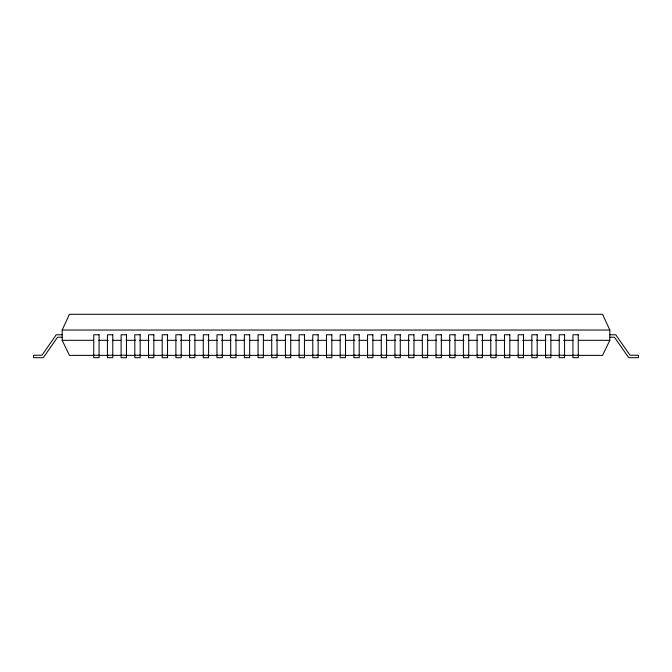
<?xml version="1.0" encoding="UTF-8"?>
<svg xmlns="http://www.w3.org/2000/svg" width="672" height="672" viewBox="0 0 672 672"><rect width="100%" height="100%" fill="white"/><g stroke="black" fill="none" stroke-linecap="round" stroke-linejoin="round"><path stroke-width="1.01" d="M93.576 355.379L69.434 355.379L62.185 340.318L62.185 330.044L69.434 314.303L602.566 314.303L609.815 330.044L609.815 340.318L602.566 355.379L578.424 355.379M62.185 330.044L609.815 330.044M62.185 334.774L56.238 334.774L42.008 355.228L33.6 355.228L33.6 357.697L43.294 357.697L57.532 337.243L62.185 337.243M609.815 334.774L615.762 334.774L629.992 355.228L638.4 355.228L638.4 357.697L628.706 357.697L614.468 337.243L609.815 337.243M62.185 340.318L93.568 340.318M98.818 340.318L108.259 340.318M112.459 340.318L120.851 340.318M126.101 340.318L135.542 340.318M139.742 340.318L149.184 340.318M153.376 340.318L161.776 340.318M167.017 340.318L176.467 340.318M180.659 340.318L190.1 340.318M194.3 340.318L203.742 340.318M207.942 340.318L217.384 340.318M221.584 340.318L231.025 340.318M235.225 340.318L244.667 340.318M249.917 340.318L258.308 340.318M263.55 340.318L271.95 340.318M276.142 340.318L285.592 340.318M290.833 340.318L299.233 340.318M304.475 340.318L312.866 340.318M317.066 340.318L326.508 340.318M331.758 340.318L340.15 340.318M345.4 340.318L354.841 340.318M359.041 340.318L367.433 340.318M372.683 340.318L381.074 340.318M386.316 340.318L395.766 340.318M399.958 340.318L409.408 340.318M413.599 340.318L421.999 340.318M427.241 340.318L436.682 340.318M440.882 340.318L450.324 340.318M454.524 340.318L463.966 340.318M469.216 340.318L477.607 340.318M481.807 340.318L491.249 340.318M495.449 340.318L504.89 340.318M510.132 340.318L518.532 340.318M522.724 340.318L532.174 340.318M536.365 340.318L545.807 340.318M551.057 340.318L559.448 340.318M563.648 340.318L573.09 340.318M578.34 340.318L609.815 340.318M93.744 355.228L99.078 355.228M107.428 355.228L112.77 355.228M121.12 355.228L126.462 355.228M134.812 355.228L140.154 355.228M148.504 355.228L153.846 355.228M162.196 355.228L167.538 355.228M175.888 355.228L181.222 355.228M189.58 355.228L194.914 355.228M203.272 355.228L208.606 355.228M216.955 355.228L222.298 355.228M230.647 355.228L235.99 355.228M244.339 355.228L249.682 355.228M258.031 355.228L263.374 355.228M271.723 355.228L277.057 355.228M285.415 355.228L290.749 355.228M299.107 355.228L304.441 355.228M312.791 355.228L318.133 355.228M326.483 355.228L331.825 355.228M340.175 355.228L345.517 355.228M353.867 355.228L359.209 355.228M367.559 355.228L372.893 355.228M381.251 355.228L386.585 355.228M394.943 355.228L400.277 355.228M408.626 355.228L413.969 355.228M422.318 355.228L427.661 355.228M436.01 355.228L441.353 355.228M449.702 355.228L455.045 355.228M463.394 355.228L468.728 355.228M477.086 355.228L482.42 355.228M490.778 355.228L496.112 355.228M504.462 355.228L509.804 355.228M518.154 355.228L523.496 355.228M531.846 355.228L537.188 355.228M545.538 355.228L550.88 355.228M559.23 355.228L564.572 355.228M572.922 355.228L578.256 355.228M98.826 355.379L108.268 355.379M112.468 355.379L120.859 355.379M126.109 355.379L135.551 355.379M139.751 355.379L149.192 355.379M153.392 355.379L161.792 355.379M167.034 355.379L176.484 355.379M180.684 355.379L190.126 355.379M194.326 355.379L203.767 355.379M207.967 355.379L217.409 355.379M221.609 355.379L231.05 355.379M235.25 355.379L244.7 355.379M249.942 355.379L258.342 355.379M263.584 355.379L271.984 355.379M276.184 355.379L285.625 355.379M290.875 355.379L299.267 355.379M304.517 355.379L312.908 355.379M317.108 355.379L326.558 355.379M331.8 355.379L340.2 355.379M345.442 355.379L354.892 355.379M359.092 355.379L367.483 355.379M372.733 355.379L381.125 355.379M386.375 355.379L395.816 355.379M400.016 355.379L408.416 355.379M413.658 355.379L422.058 355.379M427.3 355.379L436.75 355.379M440.95 355.379L450.391 355.379M454.591 355.379L464.033 355.379M468.233 355.379L477.674 355.379M481.874 355.379L491.316 355.379M495.516 355.379L504.966 355.379M510.208 355.379L518.608 355.379M522.808 355.379L532.249 355.379M536.449 355.379L545.891 355.379M551.141 355.379L559.532 355.379M563.732 355.379L573.174 355.379M99.078 334.774L93.744 334.774L93.744 357.697L99.078 357.697L99.078 334.774M112.77 334.774L107.428 334.774L107.428 357.697L112.77 357.697L112.77 334.774M126.462 334.774L121.12 334.774L121.12 357.697L126.462 357.697L126.462 334.774M140.154 334.774L134.812 334.774L134.812 357.697L140.154 357.697L140.154 334.774M153.846 334.774L148.504 334.774L148.504 357.697L153.846 357.697L153.846 334.774M167.538 334.774L162.196 334.774L162.196 357.697L167.538 357.697L167.538 334.774M181.222 334.774L175.888 334.774L175.888 357.697L181.222 357.697L181.222 334.774M194.914 334.774L189.58 334.774L189.58 357.697L194.914 357.697L194.914 334.774M208.606 334.774L203.272 334.774L203.272 357.697L208.606 357.697L208.606 334.774M222.298 334.774L216.955 334.774L216.955 357.697L222.298 357.697L222.298 334.774M235.99 334.774L230.647 334.774L230.647 357.697L235.99 357.697L235.99 334.774M249.682 334.774L244.339 334.774L244.339 357.697L249.682 357.697L249.682 334.774M263.374 334.774L258.031 334.774L258.031 357.697L263.374 357.697L263.374 334.774M277.057 334.774L271.723 334.774L271.723 357.697L277.057 357.697L277.057 334.774M290.749 334.774L285.415 334.774L285.415 357.697L290.749 357.697L290.749 334.774M304.441 334.774L299.107 334.774L299.107 357.697L304.441 357.697L304.441 334.774M318.133 334.774L312.791 334.774L312.791 357.697L318.133 357.697L318.133 334.774M331.825 334.774L326.483 334.774L326.483 357.697L331.825 357.697L331.825 334.774M345.517 334.774L340.175 334.774L340.175 357.697L345.517 357.697L345.517 334.774M359.209 334.774L353.867 334.774L353.867 357.697L359.209 357.697L359.209 334.774M372.893 334.774L367.559 334.774L367.559 357.697L372.893 357.697L372.893 334.774M386.585 334.774L381.251 334.774L381.251 357.697L386.585 357.697L386.585 334.774M400.277 334.774L394.943 334.774L394.943 357.697L400.277 357.697L400.277 334.774M413.969 334.774L408.626 334.774L408.626 357.697L413.969 357.697L413.969 334.774M427.661 334.774L422.318 334.774L422.318 357.697L427.661 357.697L427.661 334.774M441.353 334.774L436.01 334.774L436.01 357.697L441.353 357.697L441.353 334.774M455.045 334.774L449.702 334.774L449.702 357.697L455.045 357.697L455.045 334.774M468.728 334.774L463.394 334.774L463.394 357.697L468.728 357.697L468.728 334.774M482.42 334.774L477.086 334.774L477.086 357.697L482.42 357.697L482.42 334.774M496.112 334.774L490.778 334.774L490.778 357.697L496.112 357.697L496.112 334.774M509.804 334.774L504.462 334.774L504.462 357.697L509.804 357.697L509.804 334.774M523.496 334.774L518.154 334.774L518.154 357.697L523.496 357.697L523.496 334.774M537.188 334.774L531.846 334.774L531.846 357.697L537.188 357.697L537.188 334.774M550.88 334.774L545.538 334.774L545.538 357.697L550.88 357.697L550.88 334.774M564.572 334.774L559.23 334.774L559.23 357.697L564.572 357.697L564.572 334.774M578.256 334.774L572.922 334.774L572.922 357.697L578.256 357.697L578.256 334.774"/></g></svg>
